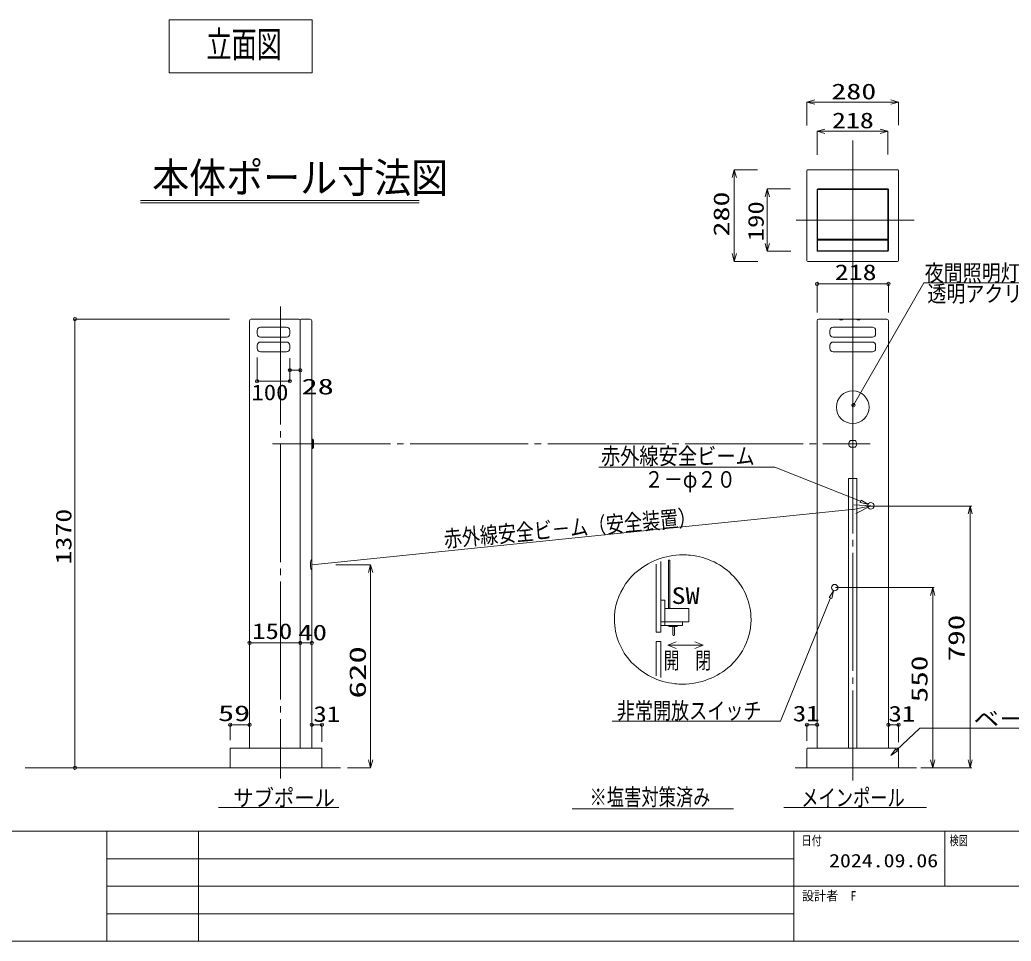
# Model space of a CAD drawing. Units: millimetres, scale not verified. Extents: x -4014 to 4014, y -2814 to 2814.
# Drawn here: x -2475 to 552, y -2768 to 46 of the extents above; entities that cross this region are included whole.
import ezdxf
from ezdxf.enums import TextEntityAlignment as Align

# ---------------------------------------------------------------- set-up
doc = ezdxf.new("R2010")
doc.units = ezdxf.units.MM
doc.header["$LTSCALE"] = 20
doc.header["$PDMODE"] = 32
doc.header["$PDSIZE"] = 10
doc.linetypes.add('LONG_CHAIN', pattern=[21, 18, -1, 1, -1])
for name, color, linetype, lineweight in [('0-0_LAYER262', 7, 'Continuous', 9), ('0-1_LAYER263', 1, 'Continuous', 9), ('0-2_LAYER265', 7, 'Continuous', 9), ('0-4_LAYER257', 7, 'Continuous', 9), ('0-5_LAYER259', 7, 'Continuous', 9), ('0-6_LAYER261', 7, 'LONG_CHAIN', 9), ('0-7_LAYER267', 7, 'Continuous', 9), ('0-8_LAYER268', 7, 'Continuous', 9), ('0-9_LAYER260', 7, 'Continuous', 9), ('0-A_LAYER269', 7, 'Continuous', 9), ('0-C_LAYER271', 7, 'Continuous', 9), ('0-E_ADD_LINE-1', 7, 'LONG_CHAIN', 9)]:
    doc.layers.add(name, color=color, linetype=linetype, lineweight=lineweight)
doc.styles.add('ＭＳ ゴシック', font='')
doc.styles.get('ＭＳ ゴシック').set_extended_font_data('MS Gothic')

msp = doc.modelspace()

# ---------------------------------------------------------------- linework, layer by layer
at = {"layer": '0-0_LAYER262'}
for p, q in [((4013.64, -2432.67), (-4013.64, -2432.67)), ((-2209.6, -2768.31), (-2209.6, -2432.67)), ((-1929.9, -2768.31), (-1929.9, -2432.67)), ((-111.88, -2768.31), (-111.88, -2432.67)), ((349.62, -2600.49), (349.62, -2432.67)), ((-111.88, -2516.58), (-2209.6, -2516.58)), ((-111.88, -2600.49), (-2209.6, -2600.49)), ((4013.64, -2600.49), (-111.88, -2600.49)), ((-111.88, -2684.4), (-2209.6, -2684.4)), ((4013.64, -2768.31), (-4013.64, -2768.31))]:
    msp.add_line(p, q, dxfattribs=at)
at = {"layer": '0-1_LAYER263'}
msp.add_line((-2209.6, -2768.31), (-2209.6, -2432.67), dxfattribs=at)
at = {"layer": '0-2_LAYER265'}
msp.add_line((-2209.6, -2768.31), (-2209.6, -2432.67), dxfattribs=at)
at = {"layer": '0-4_LAYER257'}
for p, q in [((-71.88, -205.48), (-47.88, -199.06)), ((-47.88, -211.93), (-71.88, -205.48)), ((208.12, -205.48), (-71.88, -205.48)), ((-40.88, -294.73), (-16.88, -288.31)), ((-16.88, -301.18), (-40.88, -294.73)), ((175.62, -294.73), (151.61, -301.18)), ((-293.45, -412.09), (-293.45, -692.09)), ((-71.88, -415.09), (-71.88, -689.22)), ((205.12, -412.09), (-68.88, -412.09)), ((208.12, -689.09), (208.12, -415.09)), ((-192.71, -471.09), (-186.26, -495.09)), ((-40.88, -624.09), (-40.88, -473.09)), ((-39.38, -471.15), (-39.38, -471.09)), ((175.62, -472.59), (-39.38, -472.59)), ((-39.38, -624.59), (-39.38, -472.59)), ((175.12, -471.09), (-38.88, -471.09)), ((68.12, -472.59), (68.12, -471.09)), ((175.62, -471.15), (175.62, -471.09)), ((175.62, -624.59), (175.62, -472.59)), ((177.12, -624.09), (177.12, -472.59)), ((-2106.88, -506.34), (-1255.52, -506.34)), ((-2106.88, -513.87), (-1255.52, -513.87)), ((-40.88, -628.09), (-40.88, -659.09)), ((175.62, -624.59), (-39.38, -624.59)), ((-39.38, -659.59), (-39.38, -627.59)), ((175.62, -627.59), (-39.38, -627.59)), ((-38.88, -626.09), (175.12, -626.09)), ((175.62, -659.59), (175.62, -627.59)), ((177.12, -659.09), (177.12, -628.09)), ((-192.71, -661.09), (-199.13, -637.08)), ((-186.26, -637.08), (-192.71, -661.09)), ((-39.38, -659.59), (175.62, -659.59)), ((175.12, -661.09), (-38.88, -661.09)), ((-293.45, -692.09), (-299.87, -668.08)), ((-287, -668.08), (-293.45, -692.09)), ((205.12, -692.09), (-68.88, -692.09)), ((-170.17, -1321.01), (-707.35, -1321.01)), ((92.15, -1424.81), (-170.17, -1321.01)), ((74.3, -1449.25), (-1584.11, -1618.58)), ((71.45, -1436.14), (123.12, -1438.6)), ((123.12, -1438.6), (74.3, -1449.25)), ((123.12, -1438.6), (77.15, -1462.34)), ((-1584.11, -1633.59), (-1584.11, -1603.58)), ((-1510.9, -1618.58), (-1404.23, -1618.58)), ((-1410.68, -1642.59), (-1404.23, -1618.58)), ((-532.43, -1617.25), (-532.43, -1824.71)), ((-517.48, -1609.18), (-517.48, -1824.71)), ((-494.53, -1604.62), (-490.06, -1604.62)), ((-494.53, -1751.32), (-494.53, -1604.62)), ((-490.06, -1604.62), (-490.06, -1751.32)), ((-506.08, -1727.19), (-517.48, -1727.19)), ((-506.08, -1804.07), (-506.08, -1727.19)), ((-506.08, -1752.4), (-432.66, -1752.4)), ((-490.06, -1751.32), (-494.53, -1751.32)), ((-432.66, -1752.4), (-432.66, -1792.58)), ((-432.66, -1792.58), (-517.48, -1792.58)), ((-517.48, -1804.07), (-452.19, -1804.07)), ((-493.48, -1807.49), (-493.48, -1804.07)), ((-468.18, -1807.49), (-493.48, -1807.49)), ((-480.79, -1832.72), (-480.79, -1808.12)), ((-476.28, -1808.12), (-476.28, -1832.72)), ((-468.18, -1804.07), (-468.18, -1807.49)), ((-452.19, -1792.58), (-452.19, -1804.07)), ((-517.48, -1824.71), (-532.43, -1824.71)), ((-532.43, -1853.43), (-532.43, -1957.76)), ((-517.48, -1853.43), (-532.43, -1853.43)), ((-517.48, -1853.43), (-517.48, -1963.4)), ((-497.02, -1864.71), (-391.88, -1864.71)), ((-496.36, -1864.71), (-471.33, -1854.6)), ((-496.36, -1864.71), (-471.33, -1874.91)), ((-388.73, -1864.71), (-413.75, -1854.6)), ((-388.73, -1864.71), (-413.75, -1874.91)), ((-1474.41, -2238.57), (-1404.23, -2238.57)), ((-1404.23, -2238.57), (-1410.68, -2214.59)), ((-1397.81, -2214.59), (-1404.23, -2238.57)), ((-1868.87, -2360.49), (-1501.18, -2360.49)), ((293.57, -2360.49), (-142.63, -2360.49)), ((-789.13, -2364.49), (-296.46, -2364.49))]:
    msp.add_line(p, q, dxfattribs=at)
at = {"layer": '0-4_LAYER257', "linetype": 'LONG_CHAIN'}
for p, q in [((68.12, -747.78), (68.12, -365.14)), ((255.85, -566.09), (-118.15, -566.09))]:
    msp.add_line(p, q, dxfattribs=at)
at = {"layer": '0-4_LAYER257'}
for points in [[(-1582.27, -116.76), (-2019.8, -116.76), (-2019.8, 45.54), (-1582.27, 45.54)], [(93.61, -1421.06), (114.45, -1433.59), (90.68, -1428.49)]]:
    msp.add_lwpolyline(points, close=True, dxfattribs=at)
for points in [[(184.11, -199.06), (208.12, -205.48), (184.11, -211.93)], [(151.61, -288.31), (175.62, -294.73), (-40.88, -294.73)], [(-299.87, -436.09), (-293.45, -412.09), (-287, -436.09)], [(-199.13, -495.09), (-192.71, -471.09), (-192.71, -661.09)], [(420.34, -1463.39), (426.76, -1439.39), (433.21, -1463.39)], [(-1404.23, -2238.57), (-1404.23, -1618.58), (-1397.81, -1642.59)], [(305.85, -1712.23), (312.27, -1688.23), (318.72, -1712.23)], [(318.69, -2214.56), (312.27, -2238.57), (305.82, -2214.56)], [(433.18, -2214.56), (426.76, -2238.57), (420.31, -2214.56)]]:
    msp.add_lwpolyline(points, dxfattribs=at)
for centre, radius, start, end in [((-68.88, -415.09), 3, 90, 180), ((205.12, -415.09), 3, 0, 90), ((-38.88, -473.09), 2, 90, 180), ((175.12, -473.09), 2, 0, 90), ((-38.88, -624.09), 2, 180, 270), ((-38.88, -628.09), 2, 90, 180), ((175.12, -624.09), 2, 270, 0), ((175.12, -628.09), 2, 0, 90), ((-38.88, -659.09), 2, 180, 270), ((175.12, -659.09), 2, 270, 0), ((-68.88, -689.09), 3, 180, 270), ((205.12, -689.09), 3, 270, 0), ((123.5, -1438.97), 10.36, 92.04765, 177.95329), ((123.5, -1438.23), 10.36, 182.04671, 267.95235), ((122.76, -1438.97), 10.36, 2.04399, 87.95695), ((122.76, -1438.24), 10.36, 272.04305, 357.95601), ((-1580.94, -1607.78), 5.6, 140.95206, 155.72936), ((-1583.65, -1605.56), 2.1, 117.37629, 141.4243), ((-1584.1, -1604.73), 1.15, 90.36338, 116.50072), ((-450.24, -1807.67), 219.4, 90.22059, 131.93057), ((-451.03, -1810.83), 222.55, 83.83356, 90.01305), ((-448.87, -1800.25), 211.81, 43.39503, 84.1063), ((-1540.5, -1618.23), 47.6, 171.02997, 180.4245), ((-1534.75, -1618.5), 53.35, 180.08886, 188.46319), ((-1559.92, -1615.12), 27.93, 164.3912, 171.12663), ((-1560.31, -1622.11), 27.54, 188.86481, 195.95177), ((-1573.28, -1611.34), 14.05, 155.35458, 164.58656), ((-1574.66, -1626.31), 12.59, 195.52023, 206.53568), ((-1581.98, -1630.04), 4.37, 205.67295, 225.31504), ((-1584.03, -1632.13), 1.45, 224.71567, 266.65493), ((-461.54, -1790.38), 199.01, 132.83517, 166.38979), ((-434.19, -1786.6), 191.76, 0.25074, 43.4461), ((-471.78, -1785.65), 187.95, 167.05679, 180.03401), ((-468.02, -1784.92), 191.71, 180.25088, 223.44841), ((-430.1, -1785.89), 187.67, 347.04537, 0.03781), ((-478.39, -1808.22), 2.38, 93.62609, 177.93983), ((-478.61, -1808.16), 2.32, 0.68082, 88.27348), ((-478.46, -1832.68), 2.31, 180.91498, 268.03036), ((-478.65, -1832.63), 2.36, 272.6386, 357.88113), ((-440.67, -1781.07), 199.06, 312.83528, 346.37799), ((-453.31, -1771.28), 211.78, 223.38959, 264.10923), ((-451.93, -1763.87), 219.36, 270.22065, 311.93614), ((-451.13, -1760.57), 222.66, 263.83514, 270.01261)]:
    msp.add_arc(centre, radius, start, end, dxfattribs=at)
at = {"layer": '0-5_LAYER259'}
for p, q in [((431.76, -1439.39), (112.62, -1439.39)), ((426.76, -2238.57), (426.76, -1439.39)), ((317.27, -1688.23), (15.89, -1688.23)), ((312.27, -1688.23), (312.27, -2238.57)), ((0.34, -1720.11), (-152.16, -2096.06)), ((-152.16, -2096.06), (-666.29, -2096.06)), ((201.79, -2184.55), (272.95, -2118.13)), ((272.95, -2118.13), (1294.66, -2118.18)), ((262.44, -2238.57), (-107.63, -2238.57)), ((431.76, -2238.57), (276.33, -2238.57))]:
    msp.add_line(p, q, dxfattribs=at)
msp.add_lwpolyline([(-3.36, -1718.61), (9.37, -1697.85), (4.06, -1721.58)], close=True, dxfattribs=at)
msp.add_lwpolyline([(204.51, -2187.46), (184.22, -2200.94), (199.03, -2181.65)], dxfattribs=at)
for centre, radius, start, end in [((13.49, -1688.95), 10.38, 92.0553, 178.06296), ((13.49, -1688.23), 10.38, 182.0474, 267.95275), ((12.72, -1688.97), 10.4, 2.04131, 87.84152), ((12.74, -1688.23), 10.38, 272.0447, 357.95649)]:
    msp.add_arc(centre, radius, start, end, dxfattribs=at)
at = {"layer": '0-6_LAYER261'}
for p, q in [((68.12, -322.78), (68.12, -2277.41)), ((-1678.9, -830.35), (-1678.9, -2271.07))]:
    msp.add_line(p, q, dxfattribs=at)
at = {"layer": '0-8_LAYER268'}
for p, q in [((-71.88, -205.48), (-71.88, -277.07)), ((208.12, -205.48), (208.12, -276.6)), ((-40.88, -294.73), (-40.88, -366.32)), ((175.62, -294.73), (175.62, -365.85)), ((-293.45, -412.09), (-222.33, -412.09)), ((-192.71, -471.09), (-121.59, -471.09)), ((-192.71, -661.09), (-121.12, -661.09)), ((-293.45, -692.09), (-221.86, -692.09)), ((199.03, -2181.65), (204.51, -2187.46))]:
    msp.add_line(p, q, dxfattribs=at)
at = {"layer": '0-9_LAYER260'}
for p, q in [((-40.88, -761.16), (-40.88, -848.57)), ((70.26, -1131.62), (285.19, -757.75)), ((177.12, -761.16), (177.12, -848.57)), ((285.19, -757.75), (688.52, -757.75)), ((-2306.99, -868.57), (-1835.25, -868.57)), ((-1773.9, -2178.57), (-1773.9, -873.57)), ((-1621.9, -868.57), (-1768.78, -868.57)), ((-1618.9, -2178.57), (-1618.9, -871.62)), ((-1588.83, -868.57), (-1615.9, -868.57)), ((-1583.9, -2178.57), (-1583.9, -873.57)), ((-40.88, -2178.57), (-40.88, -873.57)), ((172.12, -868.57), (-35.44, -868.57)), ((29.12, -870.57), (29.12, -868.57)), ((29.12, -870.57), (37.12, -870.57)), ((37.12, -870.57), (37.12, -868.57)), ((81.62, -870.57), (81.62, -868.57)), ((81.62, -870.57), (89.62, -870.57)), ((89.62, -870.57), (89.62, -868.57)), ((177.12, -2178.57), (177.12, -873.57)), ((-1750.9, -913.57), (-1750.9, -903.57)), ((-1740.9, -893.57), (-1660.9, -893.57)), ((-1650.9, -913.57), (-1650.9, -903.57)), ((-1.88, -913.57), (-1.88, -903.57)), ((8.12, -893.57), (128.12, -893.57)), ((138.12, -913.57), (138.12, -903.57)), ((-1740.9, -923.57), (-1660.9, -923.57)), ((8.12, -923.57), (128.12, -923.57)), ((-1750.9, -958.57), (-1750.9, -948.57)), ((-1740.9, -938.57), (-1660.9, -938.57)), ((-1740.9, -968.57), (-1660.9, -968.57)), ((-1650.9, -958.57), (-1650.9, -948.57)), ((-1.88, -958.57), (-1.88, -948.57)), ((8.12, -938.57), (128.12, -938.57)), ((8.12, -968.57), (128.12, -968.57)), ((138.12, -958.57), (138.12, -948.57)), ((-1750.9, -1058.12), (-1750.9, -985.85)), ((-1650.9, -1058.12), (-1650.9, -987.8)), ((-1650.9, -1024.54), (-1618.9, -1024.54)), ((-1583.9, -1235.57), (-1581.4, -1235.57)), ((-1581.4, -1235.57), (-1578.9, -1238.07)), ((-1581.4, -1263.57), (-1581.4, -1235.57)), ((-1578.9, -1261.07), (-1578.9, -1238.07)), ((61.04, -1239.57), (75.2, -1239.57)), ((-1583.9, -1263.57), (-1581.4, -1263.57)), ((-1581.4, -1263.57), (-1578.9, -1261.07)), ((75.2, -1259.57), (61.04, -1259.57)), ((55.62, -1355.57), (55.62, -2178.57)), ((-1773.9, -1857.28), (-1583.9, -1857.28)), ((-1832.9, -2107.26), (-1832.9, -2154.3)), ((-71.88, -2107.26), (-40.88, -2107.26)), ((-71.88, -2107.26), (-71.88, -2156.32)), ((208.12, -2107.26), (208.12, -2160.93)), ((-1554.9, -2178.57), (-1832.9, -2178.57)), ((-1832.9, -2238.57), (-1832.9, -2178.57)), ((206.12, -2178.57), (-69.88, -2178.57)), ((-1552.9, -2180.57), (-1552.9, -2238.57)), ((-71.88, -2180.57), (-71.88, -2238.57)), ((208.12, -2180.57), (208.12, -2238.57))]:
    msp.add_line(p, q, dxfattribs=at)
at = {"layer": '0-9_LAYER260', "linetype": 'LONG_CHAIN'}
msp.add_line((68.12, -1502.59), (68.12, -831.41), dxfattribs=at)
at = {"layer": '0-9_LAYER260'}
for points in [[(55.62, -1355.57), (80.62, -1355.57), (80.62, -2178.57)], [(-1583.9, -2107.26), (-1552.9, -2107.26), (-1552.9, -2159.99)]]:
    msp.add_lwpolyline(points, dxfattribs=at)
msp.add_circle((68.12, -1137.57), 50, dxfattribs=at)
for centre, radius, start, end in [((-1768.9, -873.57), 5, 90, 180), ((-1621.9, -871.57), 3, 0, 90), ((-1615.9, -871.57), 3, 90, 180), ((-1588.9, -873.57), 5, 0, 90), ((-35.88, -873.57), 5, 90, 180), ((172.12, -873.57), 5, 0, 90), ((-1740.9, -903.57), 10, 90, 180), ((-1660.9, -903.57), 10, 0, 90), ((8.12, -903.57), 10, 90, 180), ((128.12, -903.57), 10, 0, 90), ((-1740.9, -913.57), 10, 180, 270), ((-1660.9, -913.57), 10, 270, 0), ((8.12, -913.57), 10, 180, 270), ((128.12, -913.57), 10, 270, 0), ((-1740.9, -948.57), 10, 90, 180), ((-1740.9, -958.57), 10, 180, 270), ((-1660.9, -948.57), 10, 0, 90), ((-1660.9, -958.57), 10, 270, 0), ((8.12, -948.57), 10, 90, 180), ((8.12, -958.57), 10, 180, 270), ((128.12, -948.57), 10, 0, 90), ((128.12, -958.57), 10, 270, 0), ((68.12, -1249.57), 12.25, 125.281, 234.719), ((68.12, -1249.57), 12.25, 305.281, 54.719), ((-1554.9, -2180.57), 2, 0, 90), ((-69.88, -2180.57), 2, 90, 180), ((206.12, -2180.57), 2, 0, 90)]:
    msp.add_arc(centre, radius, start, end, dxfattribs=at)
for p in [(-40.88, -761.16), (177.12, -761.16), (-2306.99, -868.57), (-1650.9, -1024.54), (-1618.9, -1024.54), (-1750.9, -1058.12), (-1650.9, -1058.12), (70.26, -1131.62), (-1773.9, -1857.28), (-1618.9, -1857.28), (-1583.9, -1857.28), (-1832.9, -2107.26), (-1773.9, -2107.26), (-1583.9, -2107.26), (-1552.9, -2107.26), (-71.88, -2107.26), (-40.88, -2107.26), (177.12, -2107.26), (208.12, -2107.26), (-2306.99, -2238.57)]:
    msp.add_point(p, dxfattribs=at)
at = {"layer": '0-A_LAYER269'}
for p, q in [((-40.88, -761.16), (177.12, -761.16)), ((-2306.99, -868.57), (-2306.99, -2238.57)), ((-1750.9, -1058.12), (-1650.9, -1058.12)), ((-1773.9, -2107.26), (-1832.9, -2107.26)), ((177.12, -2107.26), (208.12, -2107.26))]:
    msp.add_line(p, q, dxfattribs=at)
at = {"layer": '0-C_LAYER271'}
msp.add_line((-1496.53, -2238.57), (-2459.18, -2238.57), dxfattribs=at)
at = {"layer": '0-E_ADD_LINE-1'}
msp.add_line((-1703.39, -1249.57), (121.45, -1249.57), dxfattribs=at)

# ---------------------------------------------------------------- texts
at = {"layer": '0-0_LAYER262', "style": 'ＭＳ ゴシック'}
for s, height, width, p in [('日付', 28.57, 0.8, (-88.55, -2483.77)), ('\u3000検図', 28.57, 0.7, (335.82, -2483.77)), ('2024.09.06', 40.81, 1.2, (-4.1, -2554.93)), ('\u3000設計者\u3000F', 28.57, 0.95, (-124.16, -2652.7))]:
    msp.add_text(s, height=height, dxfattribs=dict(at, width=width)).set_placement(p, align=Align.BOTTOM_LEFT)
at = {"layer": '0-4_LAYER257', "style": 'ＭＳ ゴシック'}
for s, height, width, p in [('立面図', 80.52, 0.7, (-1905.81, -93.78)), ('280', 48.09, 1.4, (2.7, -211.68)), ('218', 48.09, 1.3, (4.82, -300.09)), ('本体ポール寸法図', 92.02, 0.9, (-2071.17, -510.32)), ('赤外線安全ビーム', 50.61, 0.85, (-700.6, -1327.43)), ('２－φ２０', 50.61, 0.85, (-568, -1398.57)), ('SW', 50.61, 1.25, (-485.38, -1753.6)), ('開\u3000閉', 50.61, 0.7, (-509.4, -1951.53)), ('サブポール', 50.61, 0.9, (-1823.77, -2371.12)), ('※塩害対策済み', 51.52, 0.75, (-735.51, -2369.36)), ('メインポール', 51.52, 0.75, (-89.18, -2371.38))]:
    msp.add_text(s, height=height, dxfattribs=dict(at, width=width)).set_placement(p, align=Align.BOTTOM_LEFT)
for s, height, rotation, width, p in [('280', 48.09, 90, 1.4, (-294.72, -616.29)), ('190', 48.09, 90, 1.25, (-189.21, -631.01)), ('赤外線安全ビ－ム（安全装置）', 50.61, 4.984, 0.8, (-1176.88, -1580.42)), ('620', 50.61, 90, 1.55, (-1403.4, -2027.32))]:
    msp.add_text(s, height=height, rotation=rotation, dxfattribs=dict(at, width=width)).set_placement(p, align=Align.BOTTOM_LEFT)
at = {"layer": '0-5_LAYER259', "style": 'ＭＳ ゴシック', "width": 1.4}
for s, p in [('790', (424.51, -1914.04)), ('550', (311.66, -2038.95))]:
    msp.add_text(s, height=50, rotation=90, dxfattribs=at).set_placement(p, align=Align.BOTTOM_LEFT)
at = {"layer": '0-5_LAYER259', "style": 'ＭＳ ゴシック', "width": 0.8}
msp.add_text('非常開放スイッチ', height=50.61, dxfattribs=at).set_placement((-652.29, -2104.84), align=Align.BOTTOM_LEFT)
at = {"layer": '0-7_LAYER267', "style": 'ＭＳ ゴシック', "width": 0.85}
for s, p in [('夜間照明灯φ100', (287.84, -767.44)), ('透明アクリル板', (296.2, -830.93))]:
    msp.add_text(s, height=50.03, dxfattribs=at).set_placement(p, align=Align.BOTTOM_LEFT)
at = {"layer": '0-9_LAYER260', "style": 'ＭＳ ゴシック'}
for s, height, width, p in [('218', 48.09, 1.3, (13.37, -763.86)), ('28', 48.09, 1.5, (-1614.87, -1112.9)), ('100', 48.09, 1.15, (-1768.02, -1130.64)), ('150', 48.09, 1.25, (-1766.04, -1859.98)), ('40', 48.09, 1.35, (-1625.54, -1864.05)), ('59', 48.09, 1.5, (-1870.17, -2110.54)), ('31', 48.09, 1.25, (-1578.95, -2113.02)), ('31', 48.09, 1.25, (-114.79, -2111.5)), ('31', 48.09, 1.25, (177.24, -2111.99)), ('ベースカバー（SUS304）', 48.11, 1.2, (436.89, -2127.26))]:
    msp.add_text(s, height=height, dxfattribs=dict(at, width=width)).set_placement(p, align=Align.BOTTOM_LEFT)
at = {"layer": '0-9_LAYER260', "style": 'ＭＳ ゴシック', "width": 1.3}
msp.add_text('1370', height=48.11, rotation=90, dxfattribs=at).set_placement((-2303.45, -1617.81), align=Align.BOTTOM_LEFT)

doc.saveas('drawing.dxf')
